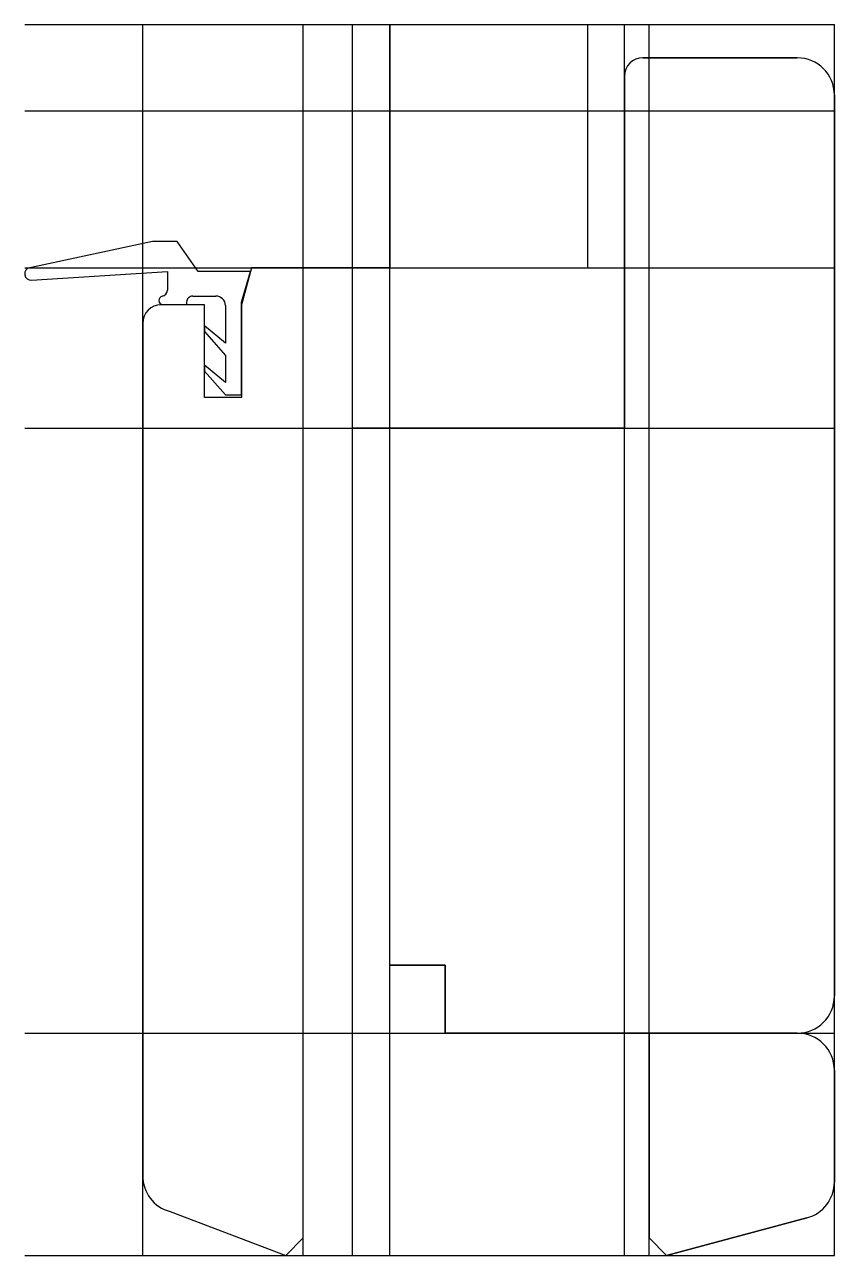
# Model space of a CAD drawing. Extents: x -12.4 to 53.2, y -12 to 87.7.
import ezdxf

# ---------------------------------------------------------------- set-up
doc = ezdxf.new("R2010")
doc.units = 0
doc.layers.get('0').update_dxf_attribs({"linetype": 'CONTINUOUS'})

msp = doc.modelspace()

# ---------------------------------------------------------------- linework, layer by layer
at = {"linetype": 'CONTINUOUS'}
for p, q in [((-12.37, 87.69), (53.17, 87.69)), ((-2.83, -12), (-2.83, 87.69)), ((10.17, -12), (10.17, 87.69)), ((14.17, -12), (14.17, 87.69)), ((17.17, -12), (17.17, 87.69)), ((17.17, 87.69), (17.17, 68)), ((33.17, 87.69), (33.17, 68)), ((36.17, -12), (36.17, 87.69)), ((38.17, -12), (38.17, 87.69)), ((53.17, -12), (53.17, 87.69)), ((50.17, 85), (37.67, 85)), ((37.67, 85), (50.17, 85)), ((36.17, 83.5), (36.17, 55)), ((36.17, 83.5), (36.17, 55)), ((53.17, 9), (53.17, 82)), ((53.17, 82), (53.17, 9)), ((-12.37, 80.7), (53.17, 80.7)), ((-2.03, 70.11), (-11.96, 68)), ((-0.03, 70.11), (-2.03, 70.11)), ((1.67, 67.7), (-0.03, 70.11)), ((-12.37, 68), (53.17, 68)), ((5.97, 68), (5.17, 65)), ((5.97, 68), (5.17, 65)), ((14.17, 68), (5.97, 68)), ((14.17, 68), (5.97, 68)), ((14.17, 55), (14.17, 68)), ((14.17, 55), (14.17, 68)), ((17.17, 68), (14.17, 68)), ((33.17, 68), (36.17, 68)), ((-11.82, 66.99), (-0.83, 67.7)), ((-0.83, 67.7), (-0.83, 66.18)), ((5.89, 67.7), (1.67, 67.7)), ((5.17, 65.2), (5.89, 67.7)), ((2.17, 65), (-1.33, 65)), ((2.17, 65), (-1.33, 65)), ((0.73, 65), (-1.33, 65)), ((0.73, 65.22), (0.73, 65)), ((1.22, 65.7), (3.1, 65.7)), ((2.17, 57.5), (2.17, 65)), ((2.17, 57.5), (2.17, 65)), ((3.87, 64.93), (3.87, 61.9)), ((5.17, 57.7), (5.17, 65.2)), ((5.17, 65), (5.17, 57.5)), ((5.17, 65), (5.17, 57.5)), ((-2.83, 63.5), (-2.83, -5.55)), ((-2.83, -5.55), (-2.83, 63.5)), ((3.87, 61.9), (2.17, 63.3)), ((2.17, 63.3), (2.17, 62.82)), ((2.17, 62.82), (3.87, 60.9)), ((3.87, 60.9), (3.87, 58.7)), ((3.87, 58.7), (2.17, 60.1)), ((2.17, 60.1), (2.17, 59.62)), ((2.17, 59.62), (3.87, 57.7)), ((5.17, 57.5), (2.17, 57.5)), ((5.17, 57.5), (2.17, 57.5)), ((3.87, 57.7), (5.17, 57.7)), ((-12.37, 55), (53.17, 55)), ((36.17, 55), (14.17, 55)), ((36.17, 55), (14.17, 55)), ((17.17, 6), (17.17, 11.5)), ((17.17, 11.5), (21.67, 11.5)), ((21.67, 11.5), (17.17, 11.5)), ((17.17, 6), (17.17, 11.5)), ((21.67, 11.5), (21.67, 6)), ((21.67, 6), (21.67, 11.5)), ((-12.37, 6), (53.17, 6)), ((10.17, -10.59), (10.17, 6)), ((10.17, 6), (17.17, 6)), ((10.17, -10.59), (10.17, 6)), ((10.17, 6), (17.17, 6)), ((21.67, 6), (50.17, 6)), ((50.17, 6), (21.67, 6)), ((38.17, 6), (38.17, -10.59)), ((50.17, 6), (38.17, 6)), ((38.17, -10.59), (38.17, 6)), ((38.17, 6), (50.17, 6)), ((53.17, -6.06), (53.17, 3)), ((53.17, 3), (53.17, -6.06)), ((-0.61, -8.45), (8.76, -12)), ((-0.61, -8.45), (8.76, -12)), ((39.59, -12), (50.95, -8.96)), ((50.95, -8.96), (39.59, -12)), ((8.76, -12), (10.17, -10.59)), ((8.76, -12), (10.17, -10.59)), ((38.17, -10.59), (39.59, -12)), ((39.59, -12), (38.17, -10.59)), ((-12.37, -12), (53.17, -12))]:
    msp.add_line(p, q, dxfattribs=at)
for centre, radius, start, end in [((37.67, 83.5), 1.5, 90, 180), ((37.67, 83.5), 1.5, 90, 180), ((50.17, 82), 3, 0, 90), ((50.17, 82), 3, 0, 90), ((-11.877, 67.497), 0.51, 99.37805, 276.40536), ((-1.31, 66.177), 0.48, 275.9783, 0.31161), ((-1.33, 63.5), 1.5, 90, 180), ((-1.33, 63.5), 1.5, 90, 180), ((-1.161, 65.354), 0.36, 105.98417, 258.92389), ((1.21, 65.22), 0.48, 88.80625, 180.01244), ((3.1, 64.93), 0.77, 0, 90), ((50.17, 9), 3, 270, 0), ((50.17, 9), 3, 270, 0), ((50.17, 3), 3, 0, 90), ((50.17, 3), 3, 0, 90), ((0.17, -5.553), 3, 179.93939, 254.92997), ((0.17, -5.553), 3, 179.93939, 254.92997), ((50.17, -6.063), 3, 285.07003, 0.06061), ((50.17, -6.063), 3, 285.07003, 0.06061)]:
    msp.add_arc(centre, radius, start, end, dxfattribs=at)

doc.saveas('drawing.dxf')
